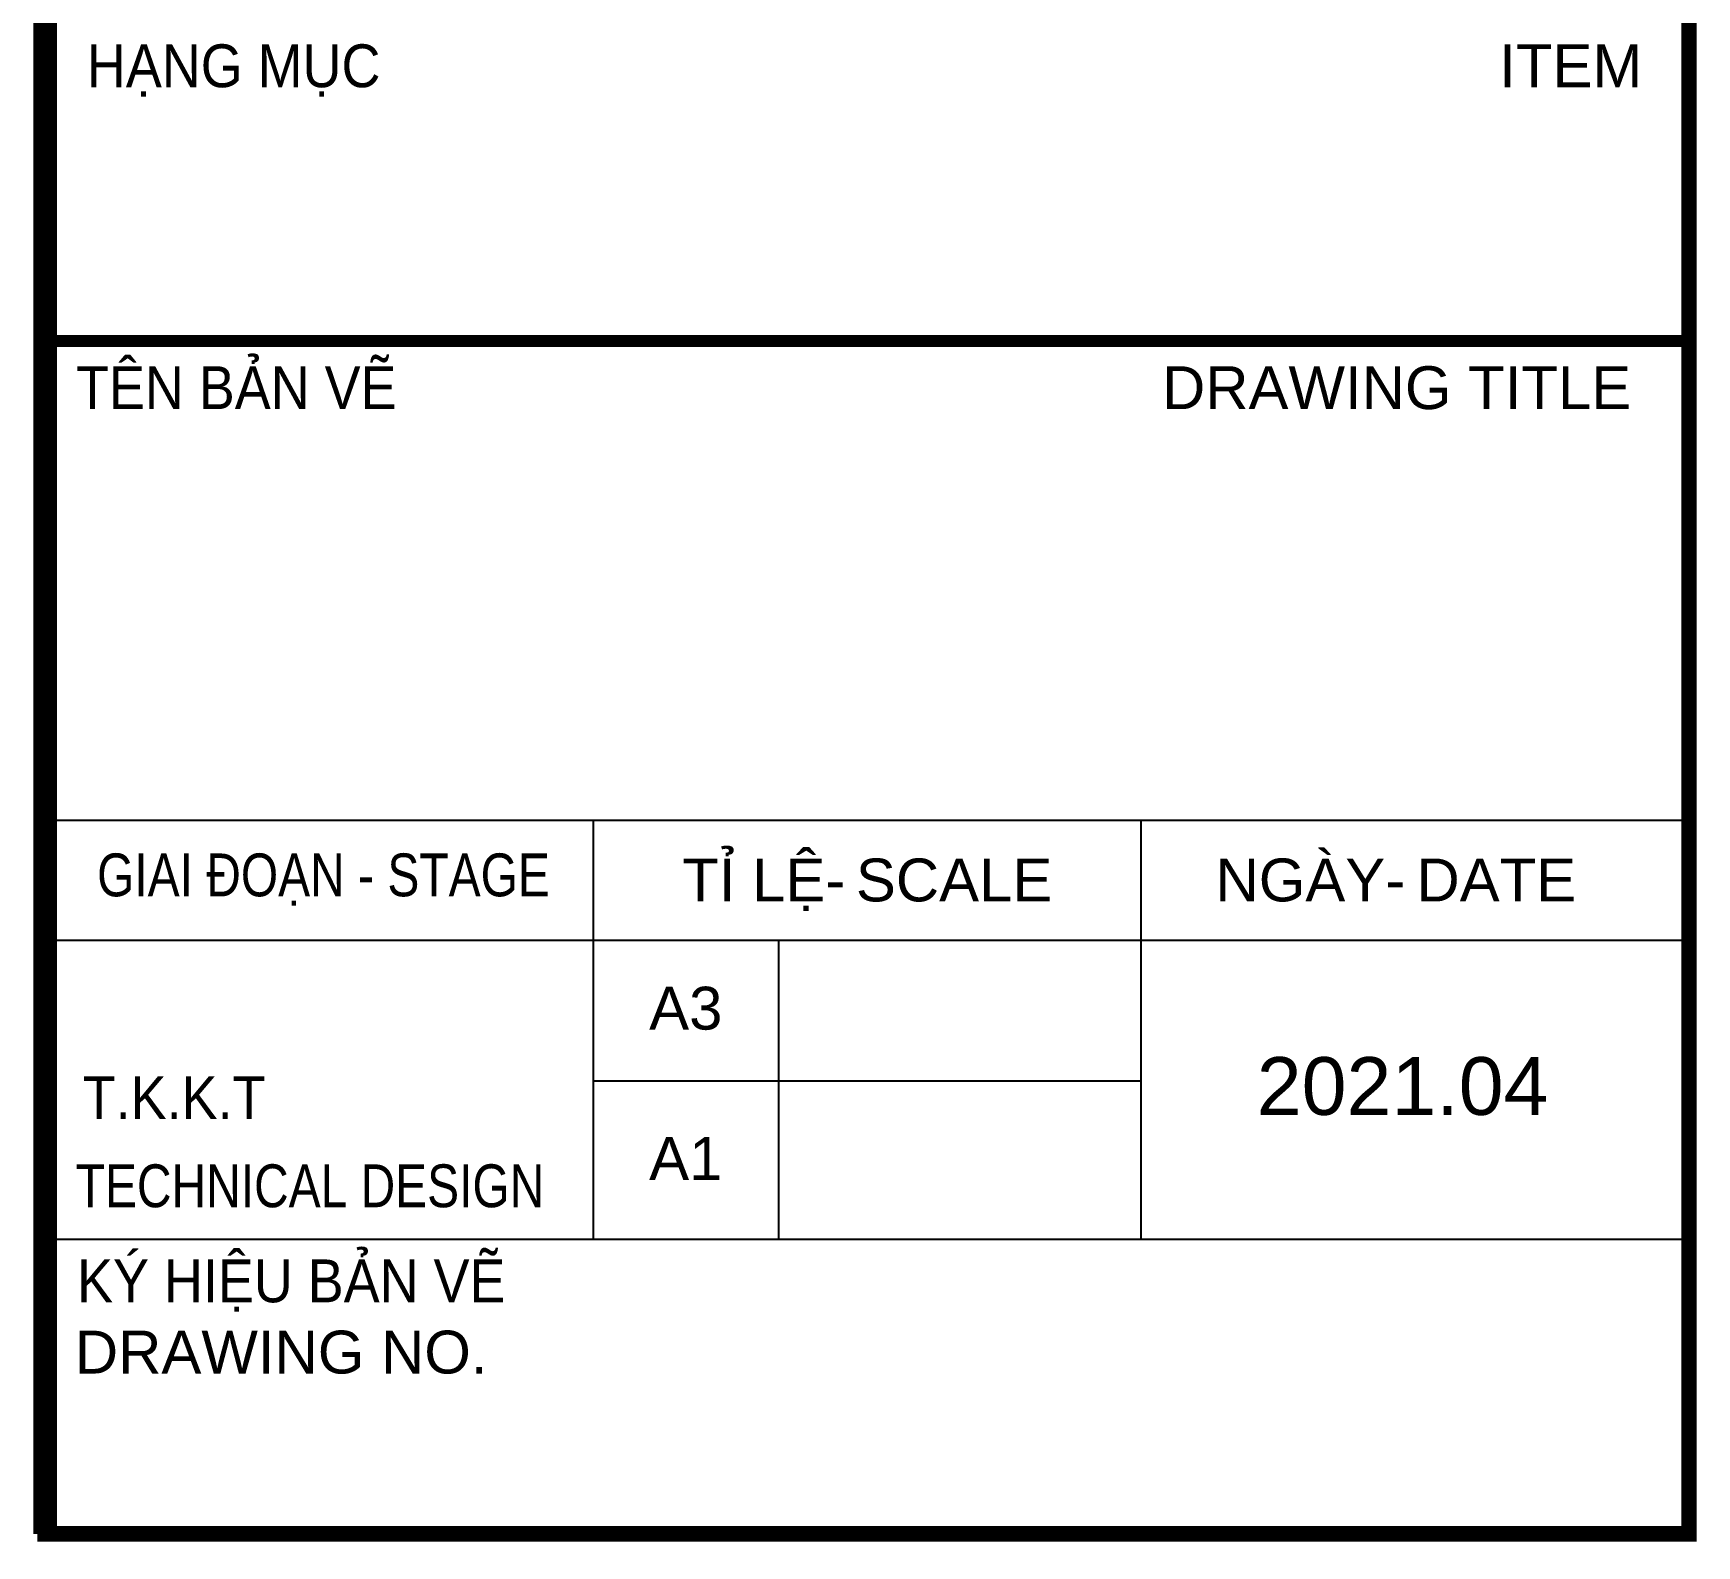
# Model space of a CAD drawing. Header units: millimetres. Extents: x -70 to 1, y -8 to 553.
# Drawn here: x -69.5 to 0.3, y -8.3 to 55.2 of the extents above; entities that cross this region are included whole.
import ezdxf
from ezdxf.enums import TextEntityAlignment as Align

# ---------------------------------------------------------------- set-up
doc = ezdxf.new("R2010")
doc.units = ezdxf.units.MM
doc.header["$MEASUREMENT"] = 0
doc.layers.add('Doul-form', color=8, linetype='Continuous', lineweight=13)
for name, color, linetype in [('FORM-TEXT', 7, 'Continuous'), ('TABLE', 9, 'Continuous'), ('vn_text', 1, 'Continuous')]:
    doc.layers.add(name, color=color, linetype=linetype)
doc.styles.add('arial', font='arial.ttf')

msp = doc.modelspace()

# ---------------------------------------------------------------- linework, layer by layer
at = {"layer": 'Doul-form', "lineweight": 40, "const_width": 0.65}
msp.add_lwpolyline([(0, -7.777), (-69, -7.777), (-69, 552), (0, 552)], close=True, dxfattribs=at)
at = {"layer": 'TABLE'}
for p, q in [((-69, 22.189), (0, 22.189)), ((-46, 22.189), (-46, 4.579)), ((-23, 4.579), (-23, 22.189)), ((-69, 17.157), (0, 17.157)), ((-38.209, 4.579), (-38.209, 17.157)), ((-46, 11.245), (-23, 11.245)), ((0, 4.579), (-69, 4.579))]:
    msp.add_line(p, q, dxfattribs=at)
for points, const_width in [([(-69, 552), (-69, -7.777)], 1), ([(-69, 42.314), (0, 42.314)], 0.5)]:
    msp.add_lwpolyline(points, dxfattribs=dict(at, const_width=const_width))

# ---------------------------------------------------------------- texts
at = {"layer": 'FORM-TEXT', "style": 'arial'}
msp.add_text('2021.04', height=2.4255, dxfattribs=at).set_placement((-12.02, 11.028), align=Align.MIDDLE_CENTER)
at = {"layer": 'TABLE', "style": 'arial'}
for s, p in [('ITEM', (-7.964, 52.97)), ('DRAWING TITLE', (-22.12, 39.453)), ('SCALE', (-34.969, 18.781)), ('DATE', (-11.44, 18.781))]:
    msp.add_text(s, height=1.8, dxfattribs=at).set_placement(p)
at = {"layer": 'TABLE', "style": 'arial', "width": 0.8}
for s, p in [('STAGE', (-54.634, 18.994)), ('TECHNICAL DESIGN', (-67.719, 5.938))]:
    msp.add_text(s, height=1.8, dxfattribs=at).set_placement(p)
at = {"layer": 'TABLE', "style": 'arial'}
for s, p in [('A3', (-42.11, 13.397)), ('A1', (-42.11, 7.087)), ('DRAWING NO.', (-59.093, -1.045))]:
    msp.add_text(s, height=1.8, dxfattribs=at).set_placement(p, align=Align.CENTER)
at = {"layer": 'vn_text', "style": 'arial'}
for s, width, p in [('HẠNG MỤC', 0.9, (-54.928, 52.97)), ('TÊN BẢN VẼ', 0.9, (-54.251, 39.453)), ('GIAI ĐOẠN -', 0.8, (-55.198, 18.994)), ('T.K.K.T', 0.9, (-59.752, 9.641))]:
    msp.add_text(s, height=1.8, dxfattribs=dict(at, width=width)).set_placement(p, align=Align.RIGHT)
for s, p in [('TỈ LỆ-', (-35.415, 18.781)), ('NGÀY-', (-11.912, 18.781))]:
    msp.add_text(s, height=1.8, dxfattribs=at).set_placement(p, align=Align.RIGHT)
at = {"layer": 'vn_text', "style": 'arial', "width": 0.9}
msp.add_text('KÝ HIỆU BẢN VẼ', height=1.8, dxfattribs=at).set_placement((-58.67, 1.946), align=Align.CENTER)

doc.saveas('drawing.dxf')
